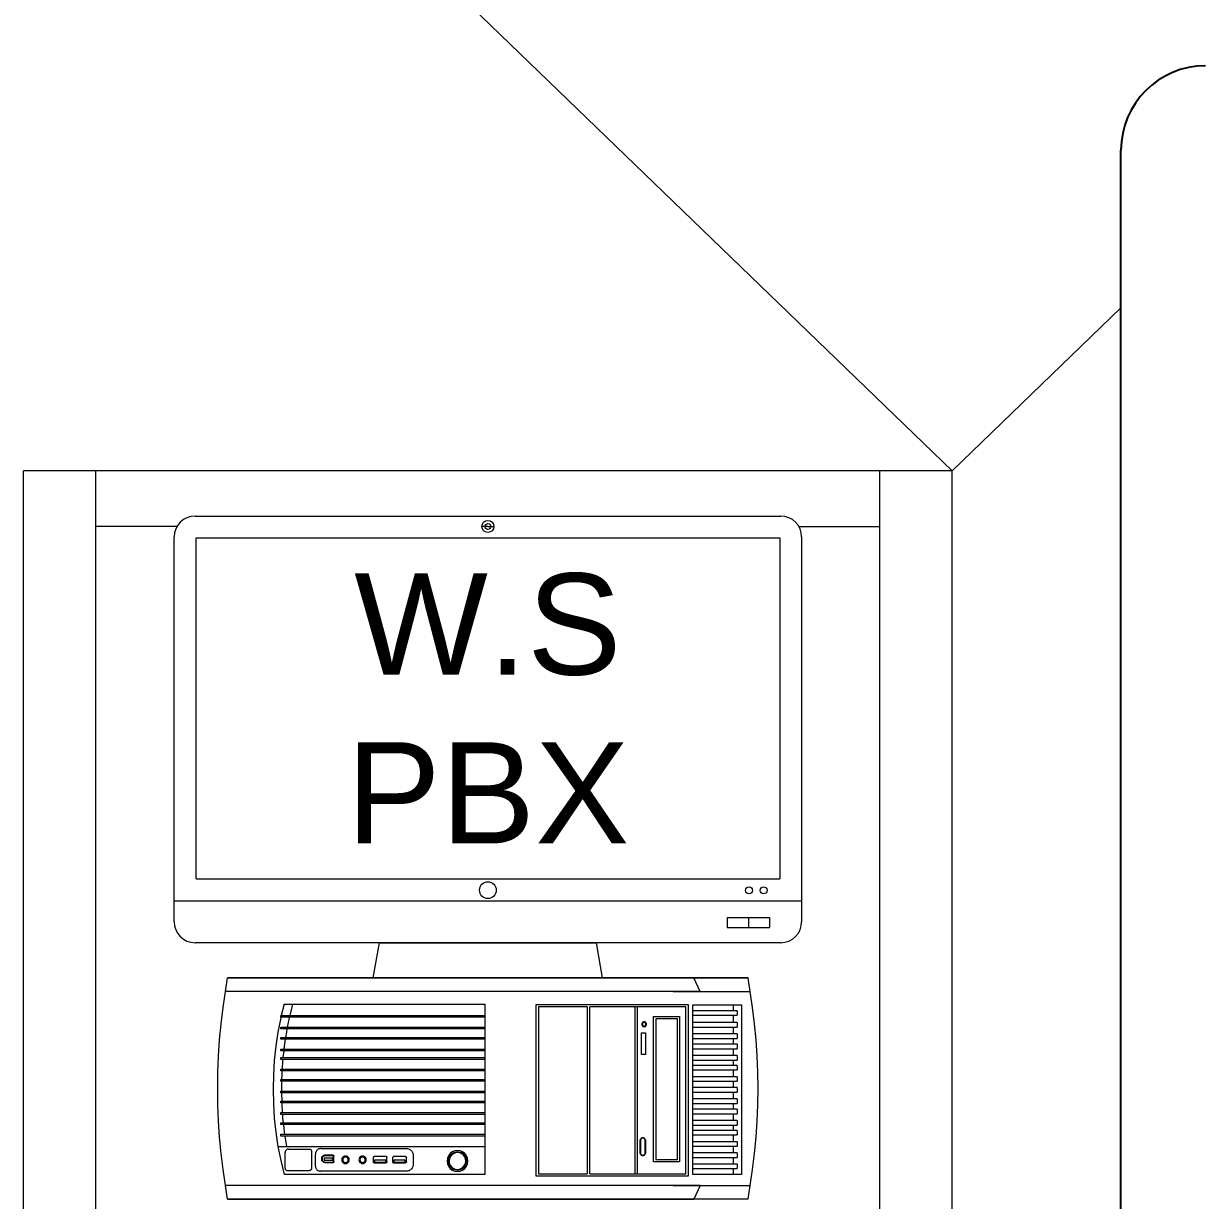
# Model space of a CAD drawing. Header units: millimetres. Extents: x 1256 to 2931, y 3298 to 3694.
# Drawn here: x 1534.3 to 1604.3, y 3473 to 3542.7 of the extents above; entities that cross this region are included whole.
import ezdxf

# ---------------------------------------------------------------- set-up
doc = ezdxf.new("R2010")
doc.units = ezdxf.units.MM
doc.layers.get('0').update_dxf_attribs({"color": 250, "lineweight": 5})
for name, color, linetype, lineweight in [('(B) 1U - NVR', 250, 'Continuous', 5), ('Canales', 250, 'Continuous', 25), ('Pantalla Rack', 250, 'Continuous', 5), ('Rack 1 - 2', 250, 'Continuous', 5), ('Servers', 250, 'Continuous', 5)]:
    doc.layers.add(name, color=color, linetype=linetype, lineweight=lineweight)
doc.styles.get("Standard").update_dxf_attribs({"font": 'Arial.ttf'})

# ---------------------------------------------------------------- blocks, each defined once
blk = doc.blocks.new('MONITOR FRONTAL')
at = {"color": 250}
for p, q in [((-0.23333, 0.36802), (0.23333, 0.36802)), ((-0.25, 0.04469), (-0.25, 0.35135)), ((-0.2325, 0.07885), (-0.2325, 0.35052)), ((-0.2325, 0.35052), (0.2325, 0.35052)), ((0.2325, 0.35052), (0.2325, 0.07885)), ((0.25, 0.35135), (0.25, 0.04469)), ((-0.2325, 0.07885), (0.2325, 0.07885)), ((-0.25, 0.06135), (0.25, 0.06135)), ((0.19073, 0.048), (0.22448, 0.048)), ((0.19073, 0.048), (0.19073, 0.04011)), ((0.20761, 0.048), (0.20761, 0.04011)), ((0.22448, 0.048), (0.22448, 0.04011)), ((0.19073, 0.04011), (0.22448, 0.04011)), ((0.23333, 0.02802), (-0.23333, 0.02802)), ((-0.0913, 0), (-0.08647, 0.02802)), ((-0.08647, 0.02802), (0.08647, 0.02802)), ((0.0913, 0), (0.08647, 0.02802)), ((-0.0913, 0), (0.0913, 0)), ((-0.0913, 0), (0.0913, 0))]:
    blk.add_line(p, q, dxfattribs=at)
for centre, radius in [((0, 0.35969), 0.00476), ((0, 0.35969), 0.00235), ((0, 0.06986), 0.00667), ((0.20805, 0.06973), 0.00276), ((0.21966, 0.06973), 0.00276)]:
    blk.add_circle(centre, radius, dxfattribs=at)
for centre, start, end in [((-0.23333, 0.35135), 90, 180), ((0.23333, 0.35135), 0, 90), ((-0.23333, 0.04469), 180, 270), ((0.23333, 0.04469), 270, 0)]:
    blk.add_arc(centre, 0.01667, start, end, dxfattribs=at)

msp = doc.modelspace()

# ---------------------------------------------------------------- linework, layer by layer
at = {"layer": '(B) 1U - NVR'}
for p, q in [((1538.357, 3565.491), (1589.318, 3516.239)), ((1589.318, 3516.239), (1599.318, 3525.898))]:
    msp.add_line(p, q, dxfattribs=at)
for p, q in [((1538.604, 3446.239), (1538.604, 3516.239)), ((1585.032, 3446.239), (1585.032, 3516.239)), ((1543.401, 3512.954), (1538.604, 3512.954)), ((1561.818, 3512.954), (1561.464, 3512.954)), ((1561.818, 3512.954), (1562.172, 3512.954)), ((1580.235, 3512.954), (1585.032, 3512.954))]:
    msp.add_line(p, q)
at = {"layer": 'Canales'}
msp.add_line((1599.318, 3406.239), (1599.318, 3535.239), dxfattribs=at)
msp.add_arc((1604.318, 3535.239), 5, 90, 180, dxfattribs=at)
at = {"layer": 'Rack 1 - 2'}
for p, q in [((1534.318, 3446.239), (1534.318, 3516.239)), ((1589.318, 3516.239), (1534.318, 3516.239)), ((1589.318, 3446.239), (1589.318, 3516.239))]:
    msp.add_line(p, q, dxfattribs=at)
at = {"layer": 'Servers'}
for p, q in [((1546.135, 3484.445), (1546.398, 3486.206)), ((1577.238, 3486.206), (1546.398, 3486.206)), ((1546.398, 3486.206), (1577.238, 3486.206)), ((1574.398, 3485.396), (1574.024, 3486.206)), ((1577.501, 3484.445), (1577.238, 3486.206)), ((1547.637, 3485.396), (1546.277, 3485.396)), ((1574.398, 3485.396), (1547.637, 3485.396)), ((1572.785, 3485.396), (1577.359, 3485.396)), ((1549.745, 3484.655), (1549.582, 3483.976)), ((1549.745, 3484.655), (1550.242, 3484.655)), ((1550.242, 3484.655), (1550.079, 3483.976)), ((1550.242, 3484.655), (1561.644, 3484.655)), ((1561.644, 3484.655), (1561.644, 3483.976)), ((1564.671, 3474.455), (1564.671, 3484.627)), ((1564.671, 3484.627), (1573.682, 3484.627)), ((1573.682, 3484.627), (1573.682, 3474.455)), ((1573.951, 3484.254), (1573.951, 3484.616)), ((1573.951, 3484.616), (1576.341, 3484.616)), ((1576.341, 3484.616), (1576.341, 3484.254)), ((1576.341, 3484.616), (1576.843, 3484.616)), ((1576.843, 3484.616), (1576.843, 3474.559)), ((1546.019, 3483.489), (1546.135, 3484.445)), ((1549.553, 3483.871), (1549.553, 3483.976)), ((1549.553, 3483.976), (1549.582, 3483.976)), ((1549.582, 3483.976), (1549.557, 3483.871)), ((1549.582, 3483.976), (1550.079, 3483.976)), ((1550.079, 3483.976), (1561.644, 3483.976)), ((1561.644, 3483.976), (1561.644, 3483.871)), ((1567.704, 3484.483), (1564.815, 3484.483)), ((1564.815, 3484.483), (1564.815, 3474.599)), ((1567.704, 3484.483), (1567.704, 3474.599)), ((1570.521, 3484.483), (1567.86, 3484.483)), ((1567.86, 3474.599), (1567.86, 3484.483)), ((1570.521, 3484.483), (1570.521, 3474.599)), ((1570.677, 3484.483), (1570.521, 3484.483)), ((1570.677, 3474.599), (1570.677, 3484.483)), ((1573.538, 3484.483), (1570.677, 3484.483)), ((1571.624, 3483.915), (1573.178, 3483.915)), ((1571.624, 3475.312), (1571.624, 3483.915)), ((1573.178, 3483.915), (1573.178, 3475.312)), ((1573.538, 3474.599), (1573.538, 3484.483)), ((1573.951, 3483.985), (1573.951, 3484.254)), ((1576.341, 3484.254), (1573.951, 3484.254)), ((1573.951, 3483.985), (1576.341, 3483.985)), ((1573.951, 3483.553), (1573.951, 3483.985)), ((1576.582, 3484.254), (1576.341, 3484.254)), ((1576.341, 3483.985), (1576.341, 3483.553)), ((1576.341, 3483.985), (1576.582, 3483.985)), ((1576.582, 3484.254), (1576.582, 3483.985)), ((1577.617, 3483.489), (1577.501, 3484.445)), ((1545.928, 3482.532), (1546.019, 3483.489)), ((1549.546, 3483.827), (1549.383, 3482.991)), ((1549.557, 3483.871), (1549.546, 3483.827)), ((1549.557, 3483.871), (1549.553, 3483.871)), ((1549.553, 3483.186), (1549.553, 3483.291)), ((1549.553, 3483.291), (1549.938, 3483.291)), ((1550.054, 3483.871), (1549.557, 3483.871)), ((1550.043, 3483.827), (1549.938, 3483.291)), ((1549.938, 3483.291), (1561.644, 3483.291)), ((1550.054, 3483.871), (1550.043, 3483.827)), ((1561.644, 3483.871), (1550.054, 3483.871)), ((1561.644, 3483.871), (1561.644, 3483.291)), ((1561.644, 3483.291), (1561.644, 3483.186)), ((1570.936, 3483.491), (1570.931, 3483.453)), ((1570.931, 3483.453), (1570.936, 3483.416)), ((1570.95, 3483.526), (1570.936, 3483.491)), ((1570.936, 3483.416), (1570.95, 3483.381)), ((1570.973, 3483.556), (1570.95, 3483.526)), ((1570.95, 3483.381), (1570.973, 3483.351)), ((1570.976, 3483.48), (1570.972, 3483.453)), ((1570.972, 3483.453), (1570.976, 3483.426)), ((1571.003, 3483.579), (1570.973, 3483.556)), ((1570.973, 3483.351), (1571.003, 3483.328)), ((1570.986, 3483.505), (1570.976, 3483.48)), ((1570.976, 3483.426), (1570.986, 3483.401)), ((1571.002, 3483.526), (1570.986, 3483.505)), ((1570.986, 3483.401), (1571.002, 3483.38)), ((1571.024, 3483.543), (1571.002, 3483.526)), ((1571.002, 3483.38), (1571.024, 3483.363)), ((1571.038, 3483.593), (1571.003, 3483.579)), ((1571.003, 3483.328), (1571.038, 3483.313)), ((1571.049, 3483.553), (1571.024, 3483.543)), ((1571.024, 3483.363), (1571.049, 3483.353)), ((1571.076, 3483.598), (1571.038, 3483.593)), ((1571.038, 3483.313), (1571.076, 3483.308)), ((1571.076, 3483.557), (1571.049, 3483.553)), ((1571.049, 3483.353), (1571.076, 3483.349)), ((1571.113, 3483.593), (1571.076, 3483.598)), ((1571.103, 3483.553), (1571.076, 3483.557)), ((1571.076, 3483.349), (1571.103, 3483.353)), ((1571.076, 3483.308), (1571.113, 3483.313)), ((1571.128, 3483.543), (1571.103, 3483.553)), ((1571.103, 3483.353), (1571.128, 3483.363)), ((1571.148, 3483.579), (1571.113, 3483.593)), ((1571.113, 3483.313), (1571.148, 3483.328)), ((1571.149, 3483.526), (1571.128, 3483.543)), ((1571.128, 3483.363), (1571.149, 3483.38)), ((1571.178, 3483.556), (1571.148, 3483.579)), ((1571.148, 3483.328), (1571.178, 3483.351)), ((1571.166, 3483.505), (1571.149, 3483.526)), ((1571.149, 3483.38), (1571.166, 3483.401)), ((1571.176, 3483.48), (1571.166, 3483.505)), ((1571.166, 3483.401), (1571.176, 3483.426)), ((1571.179, 3483.453), (1571.176, 3483.48)), ((1571.176, 3483.426), (1571.179, 3483.453)), ((1571.201, 3483.526), (1571.178, 3483.556)), ((1571.178, 3483.351), (1571.201, 3483.381)), ((1571.216, 3483.491), (1571.201, 3483.526)), ((1571.201, 3483.381), (1571.216, 3483.416)), ((1571.221, 3483.453), (1571.216, 3483.491)), ((1571.216, 3483.416), (1571.221, 3483.453)), ((1571.76, 3483.779), (1571.76, 3475.447)), ((1573.042, 3483.779), (1571.76, 3483.779)), ((1573.042, 3475.447), (1573.042, 3483.779)), ((1573.951, 3483.284), (1573.951, 3483.553)), ((1576.341, 3483.553), (1573.951, 3483.553)), ((1573.951, 3483.284), (1576.341, 3483.284)), ((1573.951, 3482.883), (1573.951, 3483.284)), ((1576.582, 3483.553), (1576.341, 3483.553)), ((1576.341, 3483.284), (1576.341, 3482.883)), ((1576.341, 3483.284), (1576.582, 3483.284)), ((1576.582, 3483.553), (1576.582, 3483.284)), ((1577.708, 3482.532), (1577.617, 3483.489)), ((1545.864, 3481.572), (1545.928, 3482.532)), ((1549.383, 3482.991), (1549.256, 3482.149)), ((1549.918, 3483.186), (1549.553, 3483.186)), ((1549.553, 3482.564), (1549.553, 3482.668)), ((1549.553, 3482.668), (1549.831, 3482.668)), ((1549.815, 3482.564), (1549.553, 3482.564)), ((1549.815, 3482.564), (1549.753, 3482.149)), ((1561.644, 3482.564), (1549.815, 3482.564)), ((1549.88, 3482.991), (1549.831, 3482.668)), ((1549.831, 3482.668), (1561.644, 3482.668)), ((1549.918, 3483.186), (1549.88, 3482.991)), ((1561.644, 3483.186), (1549.918, 3483.186)), ((1561.644, 3483.186), (1561.644, 3482.668)), ((1561.644, 3482.668), (1561.644, 3482.564)), ((1561.644, 3482.564), (1561.644, 3481.983)), ((1570.908, 3482.948), (1571.149, 3482.948)), ((1570.908, 3481.672), (1570.908, 3482.948)), ((1571.149, 3482.948), (1571.149, 3481.672)), ((1573.951, 3482.614), (1573.951, 3482.883)), ((1576.341, 3482.883), (1573.951, 3482.883)), ((1573.951, 3482.614), (1576.341, 3482.614)), ((1573.951, 3482.266), (1573.951, 3482.614)), ((1576.582, 3482.883), (1576.341, 3482.883)), ((1576.341, 3482.614), (1576.341, 3482.266)), ((1576.341, 3482.614), (1576.582, 3482.614)), ((1576.582, 3482.883), (1576.582, 3482.614)), ((1577.772, 3481.572), (1577.708, 3482.532)), ((1549.256, 3482.149), (1549.165, 3481.302)), ((1549.553, 3481.879), (1549.553, 3481.983)), ((1549.553, 3481.983), (1549.735, 3481.983)), ((1549.723, 3481.879), (1549.553, 3481.879)), ((1549.723, 3481.879), (1549.68, 3481.476)), ((1561.644, 3481.879), (1549.723, 3481.879)), ((1549.753, 3482.149), (1549.735, 3481.983)), ((1549.735, 3481.983), (1561.644, 3481.983)), ((1561.644, 3481.983), (1561.644, 3481.879)), ((1561.644, 3481.879), (1561.644, 3481.476)), ((1573.951, 3481.997), (1573.951, 3482.266)), ((1576.341, 3482.266), (1573.951, 3482.266)), ((1573.951, 3481.997), (1576.341, 3481.997)), ((1573.951, 3481.597), (1573.951, 3481.997)), ((1576.582, 3482.266), (1576.341, 3482.266)), ((1576.341, 3481.997), (1576.341, 3481.597)), ((1576.341, 3481.997), (1576.582, 3481.997)), ((1576.582, 3482.266), (1576.582, 3481.997)), ((1545.825, 3480.61), (1545.864, 3481.572)), ((1549.165, 3481.302), (1549.11, 3480.452)), ((1549.553, 3481.371), (1549.553, 3481.476)), ((1549.553, 3481.476), (1549.68, 3481.476)), ((1549.669, 3481.371), (1549.553, 3481.371)), ((1549.661, 3481.302), (1549.629, 3480.791)), ((1549.669, 3481.371), (1549.661, 3481.302)), ((1561.644, 3481.371), (1549.669, 3481.371)), ((1549.68, 3481.476), (1561.644, 3481.476)), ((1561.644, 3481.476), (1561.644, 3481.371)), ((1561.644, 3481.371), (1561.644, 3480.791)), ((1571.149, 3481.672), (1570.908, 3481.672)), ((1573.951, 3481.328), (1573.951, 3481.597)), ((1576.341, 3481.597), (1573.951, 3481.597)), ((1573.951, 3481.328), (1576.341, 3481.328)), ((1573.951, 3481.016), (1573.951, 3481.328)), ((1576.582, 3481.597), (1576.341, 3481.597)), ((1576.341, 3481.328), (1576.341, 3481.016)), ((1576.341, 3481.328), (1576.582, 3481.328)), ((1576.582, 3481.597), (1576.582, 3481.328)), ((1577.811, 3480.61), (1577.772, 3481.572)), ((1545.812, 3479.648), (1545.825, 3480.61)), ((1549.11, 3480.452), (1549.092, 3479.6)), ((1549.553, 3480.686), (1549.553, 3480.791)), ((1549.553, 3480.791), (1549.629, 3480.791)), ((1549.622, 3480.686), (1549.553, 3480.686)), ((1549.607, 3480.452), (1549.601, 3480.179)), ((1549.622, 3480.686), (1549.607, 3480.452)), ((1561.644, 3480.686), (1549.622, 3480.686)), ((1549.629, 3480.791), (1561.644, 3480.791)), ((1561.644, 3480.791), (1561.644, 3480.686)), ((1561.644, 3480.686), (1561.644, 3480.179)), ((1573.951, 3480.747), (1573.951, 3481.016)), ((1576.341, 3481.016), (1573.951, 3481.016)), ((1573.951, 3480.747), (1576.341, 3480.747)), ((1573.951, 3480.347), (1573.951, 3480.747)), ((1576.582, 3481.016), (1576.341, 3481.016)), ((1576.341, 3480.747), (1576.341, 3480.347)), ((1576.341, 3480.747), (1576.582, 3480.747)), ((1576.582, 3481.016), (1576.582, 3480.747)), ((1577.824, 3479.648), (1577.811, 3480.61)), ((1549.553, 3480.074), (1549.553, 3480.179)), ((1549.553, 3480.179), (1549.601, 3480.179)), ((1549.599, 3480.074), (1549.553, 3480.074)), ((1549.599, 3480.074), (1549.588, 3479.6)), ((1561.644, 3480.074), (1549.599, 3480.074)), ((1549.601, 3480.179), (1561.644, 3480.179)), ((1561.644, 3480.179), (1561.644, 3480.074)), ((1561.644, 3480.074), (1561.644, 3479.494)), ((1573.951, 3480.078), (1573.951, 3480.347)), ((1576.341, 3480.347), (1573.951, 3480.347)), ((1573.951, 3480.078), (1576.341, 3480.078)), ((1573.951, 3479.704), (1573.951, 3480.078)), ((1573.951, 3479.435), (1573.951, 3479.704)), ((1576.341, 3479.704), (1573.951, 3479.704)), ((1576.582, 3480.347), (1576.341, 3480.347)), ((1576.341, 3480.078), (1576.341, 3479.704)), ((1576.341, 3480.078), (1576.582, 3480.078)), ((1576.582, 3479.704), (1576.341, 3479.704)), ((1576.582, 3480.347), (1576.582, 3480.078)), ((1576.582, 3479.704), (1576.582, 3479.435)), ((1545.825, 3478.686), (1545.812, 3479.648)), ((1549.092, 3479.6), (1549.11, 3478.749)), ((1549.553, 3479.389), (1549.553, 3479.494)), ((1549.553, 3479.494), (1549.591, 3479.494)), ((1549.593, 3479.389), (1549.553, 3479.389)), ((1549.588, 3479.6), (1549.591, 3479.494)), ((1549.591, 3479.494), (1561.644, 3479.494)), ((1549.593, 3479.389), (1549.603, 3478.903)), ((1561.644, 3479.389), (1549.593, 3479.389)), ((1561.644, 3479.494), (1561.644, 3479.389)), ((1561.644, 3479.389), (1561.644, 3478.903)), ((1573.951, 3479.435), (1576.341, 3479.435)), ((1573.951, 3479.034), (1573.951, 3479.435)), ((1573.951, 3478.765), (1573.951, 3479.034)), ((1576.341, 3479.034), (1573.951, 3479.034)), ((1576.341, 3479.435), (1576.341, 3479.034)), ((1576.341, 3479.435), (1576.582, 3479.435)), ((1576.582, 3479.034), (1576.341, 3479.034)), ((1576.582, 3479.034), (1576.582, 3478.765)), ((1577.811, 3478.686), (1577.824, 3479.648)), ((1545.864, 3477.725), (1545.825, 3478.686)), ((1549.11, 3478.749), (1549.165, 3477.899)), ((1549.553, 3478.798), (1549.553, 3478.903)), ((1549.553, 3478.903), (1549.603, 3478.903)), ((1549.606, 3478.798), (1549.553, 3478.798)), ((1549.603, 3478.903), (1561.644, 3478.903)), ((1549.606, 3478.798), (1549.607, 3478.749)), ((1561.644, 3478.798), (1549.606, 3478.798)), ((1549.607, 3478.749), (1549.641, 3478.218)), ((1561.644, 3478.903), (1561.644, 3478.798)), ((1561.644, 3478.798), (1561.644, 3478.218)), ((1573.951, 3478.765), (1576.341, 3478.765)), ((1573.951, 3478.417), (1573.951, 3478.765)), ((1573.951, 3478.148), (1573.951, 3478.417)), ((1576.341, 3478.417), (1573.951, 3478.417)), ((1576.341, 3478.765), (1576.341, 3478.417)), ((1576.341, 3478.765), (1576.582, 3478.765)), ((1576.582, 3478.417), (1576.341, 3478.417)), ((1576.582, 3478.417), (1576.582, 3478.148)), ((1577.772, 3477.725), (1577.811, 3478.686)), ((1545.928, 3476.765), (1545.864, 3477.725)), ((1549.165, 3477.899), (1549.256, 3477.052)), ((1549.553, 3478.113), (1549.553, 3478.218)), ((1549.553, 3478.218), (1549.641, 3478.218)), ((1549.648, 3478.113), (1549.553, 3478.113)), ((1549.553, 3477.517), (1549.553, 3477.622)), ((1549.553, 3477.622), (1549.691, 3477.622)), ((1549.641, 3478.218), (1561.644, 3478.218)), ((1549.648, 3478.113), (1549.661, 3477.899)), ((1561.644, 3478.113), (1549.648, 3478.113)), ((1549.661, 3477.899), (1549.691, 3477.622)), ((1549.691, 3477.622), (1561.644, 3477.622)), ((1561.644, 3478.218), (1561.644, 3478.113)), ((1561.644, 3478.113), (1561.644, 3477.622)), ((1561.644, 3477.622), (1561.644, 3477.517)), ((1573.951, 3478.148), (1576.341, 3478.148)), ((1573.951, 3477.748), (1573.951, 3478.148)), ((1573.951, 3477.479), (1573.951, 3477.748)), ((1576.341, 3477.748), (1573.951, 3477.748)), ((1576.341, 3478.148), (1576.341, 3477.748)), ((1576.341, 3478.148), (1576.582, 3478.148)), ((1576.582, 3477.748), (1576.341, 3477.748)), ((1576.582, 3477.748), (1576.582, 3477.479)), ((1577.708, 3476.765), (1577.772, 3477.725)), ((1549.256, 3477.052), (1549.382, 3476.217)), ((1549.703, 3477.517), (1549.553, 3477.517)), ((1549.553, 3476.832), (1549.553, 3476.936)), ((1549.553, 3476.936), (1549.77, 3476.936)), ((1549.703, 3477.517), (1549.753, 3477.052)), ((1561.644, 3477.517), (1549.703, 3477.517)), ((1549.753, 3477.052), (1549.77, 3476.936)), ((1549.77, 3476.936), (1561.644, 3476.936)), ((1561.644, 3477.517), (1561.644, 3476.936)), ((1561.644, 3476.936), (1561.644, 3476.832)), ((1573.951, 3477.479), (1576.341, 3477.479)), ((1573.951, 3477.167), (1573.951, 3477.479)), ((1573.951, 3476.898), (1573.951, 3477.167)), ((1576.341, 3477.167), (1573.951, 3477.167)), ((1576.341, 3477.479), (1576.341, 3477.167)), ((1576.341, 3477.479), (1576.582, 3477.479)), ((1576.582, 3477.167), (1576.341, 3477.167)), ((1576.582, 3477.167), (1576.582, 3476.898)), ((1546.019, 3475.807), (1545.928, 3476.765)), ((1549.382, 3476.217), (1549.383, 3476.21)), ((1549.382, 3476.217), (1549.879, 3476.217)), ((1549.383, 3476.21), (1549.546, 3475.374)), ((1549.786, 3476.832), (1549.553, 3476.832)), ((1549.786, 3476.832), (1549.879, 3476.217)), ((1561.644, 3476.832), (1549.786, 3476.832)), ((1549.879, 3476.217), (1561.644, 3476.217)), ((1561.644, 3476.832), (1561.644, 3476.217)), ((1561.644, 3476.217), (1561.644, 3474.546)), ((1570.855, 3476.644), (1570.844, 3476.611)), ((1570.844, 3475.795), (1570.844, 3476.611)), ((1570.874, 3476.673), (1570.855, 3476.644)), ((1570.875, 3476.634), (1570.865, 3476.608)), ((1570.865, 3476.608), (1570.865, 3475.799)), ((1570.899, 3476.698), (1570.874, 3476.673)), ((1570.891, 3476.66), (1570.875, 3476.634)), ((1570.912, 3476.681), (1570.891, 3476.66)), ((1570.928, 3476.716), (1570.899, 3476.698)), ((1570.937, 3476.697), (1570.912, 3476.681)), ((1570.961, 3476.728), (1570.928, 3476.716)), ((1570.966, 3476.707), (1570.937, 3476.697)), ((1570.995, 3476.732), (1570.961, 3476.728)), ((1570.995, 3476.71), (1570.966, 3476.707)), ((1571.03, 3476.728), (1570.995, 3476.732)), ((1571.025, 3476.707), (1570.995, 3476.71)), ((1571.053, 3476.697), (1571.025, 3476.707)), ((1571.063, 3476.716), (1571.03, 3476.728)), ((1571.079, 3476.681), (1571.053, 3476.697)), ((1571.092, 3476.698), (1571.063, 3476.716)), ((1571.1, 3476.66), (1571.079, 3476.681)), ((1571.117, 3476.673), (1571.092, 3476.698)), ((1571.116, 3476.634), (1571.1, 3476.66)), ((1571.126, 3476.608), (1571.116, 3476.634)), ((1571.135, 3476.644), (1571.117, 3476.673)), ((1571.126, 3475.799), (1571.126, 3476.608)), ((1571.147, 3476.611), (1571.135, 3476.644)), ((1571.147, 3476.611), (1571.147, 3475.795)), ((1573.951, 3476.898), (1576.341, 3476.898)), ((1573.951, 3476.498), (1573.951, 3476.898)), ((1573.951, 3476.229), (1573.951, 3476.498)), ((1576.341, 3476.498), (1573.951, 3476.498)), ((1573.951, 3476.229), (1576.341, 3476.229)), ((1573.951, 3475.839), (1573.951, 3476.229)), ((1576.341, 3476.898), (1576.341, 3476.498)), ((1576.341, 3476.898), (1576.582, 3476.898)), ((1576.582, 3476.498), (1576.341, 3476.498)), ((1576.341, 3476.229), (1576.341, 3475.839)), ((1576.341, 3476.229), (1576.582, 3476.229)), ((1576.582, 3476.498), (1576.582, 3476.229)), ((1577.617, 3475.807), (1577.708, 3476.765)), ((1546.135, 3474.852), (1546.019, 3475.807)), ((1549.808, 3475.883), (1549.806, 3475.857)), ((1549.806, 3474.936), (1549.806, 3475.857)), ((1549.813, 3475.91), (1549.808, 3475.883)), ((1549.822, 3475.935), (1549.813, 3475.91)), ((1549.834, 3475.959), (1549.822, 3475.935)), ((1549.848, 3475.981), (1549.834, 3475.959)), ((1549.866, 3476.001), (1549.848, 3475.981)), ((1549.886, 3476.019), (1549.866, 3476.001)), ((1549.908, 3476.033), (1549.886, 3476.019)), ((1549.932, 3476.045), (1549.908, 3476.033)), ((1549.957, 3476.054), (1549.932, 3476.045)), ((1549.984, 3476.059), (1549.957, 3476.054)), ((1550.01, 3476.061), (1549.984, 3476.059)), ((1550.01, 3476.061), (1551.251, 3476.061)), ((1551.251, 3476.061), (1551.267, 3476.06)), ((1551.267, 3476.06), (1551.283, 3476.056)), ((1551.283, 3476.056), (1551.298, 3476.051)), ((1551.298, 3476.051), (1551.313, 3476.044)), ((1551.313, 3476.044), (1551.327, 3476.035)), ((1551.327, 3476.035), (1551.339, 3476.024)), ((1551.339, 3476.024), (1551.349, 3476.012)), ((1551.349, 3476.012), (1551.359, 3475.998)), ((1551.359, 3475.998), (1551.366, 3475.984)), ((1551.366, 3475.984), (1551.371, 3475.968)), ((1551.371, 3475.968), (1551.374, 3475.952)), ((1551.374, 3475.952), (1551.375, 3475.936)), ((1551.375, 3475.936), (1551.375, 3474.927)), ((1551.602, 3475.792), (1551.599, 3475.747)), ((1551.599, 3475.046), (1551.599, 3475.747)), ((1551.611, 3475.836), (1551.602, 3475.792)), ((1551.625, 3475.879), (1551.611, 3475.836)), ((1551.645, 3475.919), (1551.625, 3475.879)), ((1551.67, 3475.956), (1551.645, 3475.919)), ((1551.7, 3475.99), (1551.67, 3475.956)), ((1551.733, 3476.02), (1551.7, 3475.99)), ((1551.771, 3476.045), (1551.733, 3476.02)), ((1551.811, 3476.065), (1551.771, 3476.045)), ((1551.854, 3476.079), (1551.811, 3476.065)), ((1551.898, 3476.088), (1551.854, 3476.079)), ((1551.943, 3476.091), (1551.898, 3476.088)), ((1551.943, 3476.091), (1557.015, 3476.091)), ((1551.965, 3475.554), (1551.964, 3475.548)), ((1551.964, 3475.548), (1551.964, 3475.541)), ((1551.964, 3475.541), (1551.964, 3475.43)), ((1551.966, 3475.56), (1551.965, 3475.554)), ((1551.968, 3475.566), (1551.966, 3475.56)), ((1551.97, 3475.572), (1551.968, 3475.566)), ((1551.973, 3475.578), (1551.97, 3475.572)), ((1551.976, 3475.583), (1551.973, 3475.578)), ((1551.979, 3475.589), (1551.976, 3475.583)), ((1551.983, 3475.593), (1551.979, 3475.589)), ((1551.988, 3475.598), (1551.983, 3475.593)), ((1551.992, 3475.602), (1551.988, 3475.598)), ((1551.997, 3475.606), (1551.992, 3475.602)), ((1551.996, 3475.553), (1551.995, 3475.549)), ((1551.995, 3475.549), (1551.995, 3475.545)), ((1551.995, 3475.545), (1551.995, 3475.541)), ((1551.995, 3475.541), (1551.995, 3475.43)), ((1551.997, 3475.556), (1551.996, 3475.553)), ((1552.088, 3475.669), (1551.997, 3475.606)), ((1551.998, 3475.56), (1551.997, 3475.556)), ((1552, 3475.563), (1551.998, 3475.56)), ((1552.002, 3475.567), (1552, 3475.563)), ((1552.004, 3475.57), (1552.002, 3475.567)), ((1552.007, 3475.573), (1552.004, 3475.57)), ((1552.009, 3475.576), (1552.007, 3475.573)), ((1552.012, 3475.578), (1552.009, 3475.576)), ((1552.015, 3475.581), (1552.012, 3475.578)), ((1552.105, 3475.644), (1552.015, 3475.581)), ((1552.093, 3475.673), (1552.088, 3475.669)), ((1552.098, 3475.676), (1552.093, 3475.673)), ((1552.103, 3475.679), (1552.098, 3475.676)), ((1552.108, 3475.681), (1552.103, 3475.679)), ((1552.109, 3475.646), (1552.105, 3475.644)), ((1552.114, 3475.683), (1552.108, 3475.681)), ((1552.113, 3475.649), (1552.109, 3475.646)), ((1552.117, 3475.651), (1552.113, 3475.649)), ((1552.12, 3475.685), (1552.114, 3475.683)), ((1552.115, 3475.531), (1552.115, 3475.4)), ((1552.622, 3475.531), (1552.115, 3475.531)), ((1552.121, 3475.653), (1552.117, 3475.651)), ((1552.125, 3475.687), (1552.12, 3475.685)), ((1552.125, 3475.654), (1552.121, 3475.653)), ((1552.131, 3475.688), (1552.125, 3475.687)), ((1552.129, 3475.656), (1552.125, 3475.654)), ((1552.133, 3475.657), (1552.129, 3475.656)), ((1552.137, 3475.689), (1552.131, 3475.688)), ((1552.138, 3475.658), (1552.133, 3475.657)), ((1552.143, 3475.69), (1552.137, 3475.689)), ((1552.142, 3475.659), (1552.138, 3475.658)), ((1552.146, 3475.659), (1552.142, 3475.659)), ((1552.149, 3475.691), (1552.143, 3475.69)), ((1552.151, 3475.659), (1552.146, 3475.659)), ((1552.155, 3475.691), (1552.149, 3475.691)), ((1552.155, 3475.66), (1552.151, 3475.659)), ((1552.653, 3475.691), (1552.155, 3475.691)), ((1552.653, 3475.66), (1552.155, 3475.66)), ((1552.622, 3475.4), (1552.622, 3475.531)), ((1552.653, 3475.691), (1552.659, 3475.69)), ((1552.655, 3475.659), (1552.653, 3475.66)), ((1552.657, 3475.659), (1552.655, 3475.659)), ((1552.659, 3475.658), (1552.657, 3475.659)), ((1552.659, 3475.69), (1552.665, 3475.689)), ((1552.661, 3475.657), (1552.659, 3475.658)), ((1552.663, 3475.656), (1552.661, 3475.657)), ((1552.665, 3475.655), (1552.663, 3475.656)), ((1552.665, 3475.689), (1552.671, 3475.687)), ((1552.666, 3475.653), (1552.665, 3475.655)), ((1552.668, 3475.651), (1552.666, 3475.653)), ((1552.669, 3475.649), (1552.668, 3475.651)), ((1552.669, 3475.647), (1552.669, 3475.649)), ((1552.67, 3475.645), (1552.669, 3475.647)), ((1552.67, 3475.642), (1552.67, 3475.645)), ((1552.67, 3475.317), (1552.67, 3475.642)), ((1552.671, 3475.687), (1552.677, 3475.684)), ((1552.677, 3475.684), (1552.682, 3475.681)), ((1552.682, 3475.681), (1552.687, 3475.677)), ((1552.687, 3475.677), (1552.691, 3475.672)), ((1552.691, 3475.672), (1552.695, 3475.667)), ((1552.695, 3475.667), (1552.697, 3475.661)), ((1552.697, 3475.661), (1552.699, 3475.655)), ((1552.699, 3475.655), (1552.701, 3475.649)), ((1552.701, 3475.649), (1552.701, 3475.642)), ((1552.701, 3475.316), (1552.701, 3475.642)), ((1553.193, 3475.536), (1553.171, 3475.483)), ((1553.228, 3475.581), (1553.193, 3475.536)), ((1553.273, 3475.616), (1553.228, 3475.581)), ((1553.247, 3475.504), (1553.231, 3475.466)), ((1553.272, 3475.537), (1553.247, 3475.504)), ((1553.304, 3475.562), (1553.272, 3475.537)), ((1553.326, 3475.638), (1553.273, 3475.616)), ((1553.342, 3475.578), (1553.304, 3475.562)), ((1553.383, 3475.645), (1553.326, 3475.638)), ((1553.383, 3475.583), (1553.342, 3475.578)), ((1553.44, 3475.638), (1553.383, 3475.645)), ((1553.424, 3475.578), (1553.383, 3475.583)), ((1553.462, 3475.562), (1553.424, 3475.578)), ((1553.493, 3475.616), (1553.44, 3475.638)), ((1553.494, 3475.537), (1553.462, 3475.562)), ((1553.538, 3475.581), (1553.493, 3475.616)), ((1553.519, 3475.504), (1553.494, 3475.537)), ((1553.535, 3475.466), (1553.519, 3475.504)), ((1553.573, 3475.536), (1553.538, 3475.581)), ((1553.595, 3475.483), (1553.573, 3475.536)), ((1554.207, 3475.536), (1554.185, 3475.483)), ((1554.242, 3475.581), (1554.207, 3475.536)), ((1554.288, 3475.616), (1554.242, 3475.581)), ((1554.261, 3475.504), (1554.246, 3475.466)), ((1554.286, 3475.537), (1554.261, 3475.504)), ((1554.319, 3475.562), (1554.286, 3475.537)), ((1554.341, 3475.638), (1554.288, 3475.616)), ((1554.357, 3475.578), (1554.319, 3475.562)), ((1554.398, 3475.645), (1554.341, 3475.638)), ((1554.398, 3475.583), (1554.357, 3475.578)), ((1554.454, 3475.638), (1554.398, 3475.645)), ((1554.438, 3475.578), (1554.398, 3475.583)), ((1554.476, 3475.562), (1554.438, 3475.578)), ((1554.507, 3475.616), (1554.454, 3475.638)), ((1554.509, 3475.537), (1554.476, 3475.562)), ((1554.553, 3475.581), (1554.507, 3475.616)), ((1554.534, 3475.504), (1554.509, 3475.537)), ((1554.549, 3475.466), (1554.534, 3475.504)), ((1554.588, 3475.536), (1554.553, 3475.581)), ((1554.61, 3475.483), (1554.588, 3475.536)), ((1555.025, 3475.551), (1555.024, 3475.541)), ((1555.024, 3475.541), (1555.024, 3475.302)), ((1555.027, 3475.561), (1555.025, 3475.551)), ((1555.03, 3475.571), (1555.027, 3475.561)), ((1555.035, 3475.58), (1555.03, 3475.571)), ((1555.04, 3475.588), (1555.035, 3475.58)), ((1555.047, 3475.596), (1555.04, 3475.588)), ((1555.055, 3475.603), (1555.047, 3475.596)), ((1555.063, 3475.608), (1555.055, 3475.603)), ((1555.072, 3475.613), (1555.063, 3475.608)), ((1555.082, 3475.616), (1555.072, 3475.613)), ((1555.092, 3475.618), (1555.082, 3475.616)), ((1555.102, 3475.619), (1555.092, 3475.618)), ((1555.788, 3475.619), (1555.102, 3475.619)), ((1555.788, 3475.619), (1555.794, 3475.618)), ((1555.794, 3475.618), (1555.801, 3475.617)), ((1555.801, 3475.617), (1555.808, 3475.615)), ((1555.808, 3475.615), (1555.814, 3475.612)), ((1555.814, 3475.612), (1555.819, 3475.608)), ((1555.819, 3475.608), (1555.825, 3475.604)), ((1555.825, 3475.604), (1555.829, 3475.598)), ((1555.829, 3475.598), (1555.833, 3475.593)), ((1555.833, 3475.593), (1555.836, 3475.587)), ((1555.836, 3475.587), (1555.838, 3475.58)), ((1555.838, 3475.58), (1555.839, 3475.573)), ((1555.839, 3475.573), (1555.84, 3475.566)), ((1555.84, 3475.299), (1555.84, 3475.566)), ((1556.177, 3475.561), (1556.175, 3475.551)), ((1556.175, 3475.551), (1556.175, 3475.541)), ((1556.175, 3475.541), (1556.175, 3475.302)), ((1556.181, 3475.571), (1556.177, 3475.561)), ((1556.185, 3475.58), (1556.181, 3475.571)), ((1556.191, 3475.588), (1556.185, 3475.58)), ((1556.198, 3475.596), (1556.191, 3475.588)), ((1556.205, 3475.603), (1556.198, 3475.596)), ((1556.214, 3475.608), (1556.205, 3475.603)), ((1556.223, 3475.613), (1556.214, 3475.608)), ((1556.233, 3475.616), (1556.223, 3475.613)), ((1556.243, 3475.618), (1556.233, 3475.616)), ((1556.253, 3475.619), (1556.243, 3475.618)), ((1556.938, 3475.619), (1556.253, 3475.619)), ((1556.938, 3475.619), (1556.945, 3475.618)), ((1556.945, 3475.618), (1556.952, 3475.617)), ((1556.952, 3475.617), (1556.958, 3475.615)), ((1556.958, 3475.615), (1556.964, 3475.612)), ((1556.964, 3475.612), (1556.97, 3475.608)), ((1556.97, 3475.608), (1556.975, 3475.604)), ((1556.975, 3475.604), (1556.98, 3475.598)), ((1556.98, 3475.598), (1556.983, 3475.593)), ((1556.983, 3475.593), (1556.986, 3475.587)), ((1556.986, 3475.587), (1556.989, 3475.58)), ((1556.989, 3475.58), (1556.99, 3475.573)), ((1556.99, 3475.573), (1556.99, 3475.566)), ((1556.99, 3475.299), (1556.99, 3475.566)), ((1557.015, 3476.091), (1557.064, 3476.088)), ((1557.064, 3476.088), (1557.112, 3476.078)), ((1557.112, 3476.078), (1557.158, 3476.062)), ((1557.158, 3476.062), (1557.202, 3476.041)), ((1557.202, 3476.041), (1557.242, 3476.014)), ((1557.242, 3476.014), (1557.279, 3475.981)), ((1557.279, 3475.981), (1557.311, 3475.945)), ((1557.311, 3475.945), (1557.338, 3475.904)), ((1557.338, 3475.904), (1557.36, 3475.86)), ((1557.36, 3475.86), (1557.376, 3475.814)), ((1557.376, 3475.814), (1557.385, 3475.766)), ((1557.385, 3475.766), (1557.388, 3475.717)), ((1557.388, 3475.717), (1557.388, 3475.126)), ((1559.419, 3475.513), (1559.398, 3475.353)), ((1559.48, 3475.662), (1559.419, 3475.513)), ((1559.579, 3475.789), (1559.48, 3475.662)), ((1559.529, 3475.586), (1559.486, 3475.452)), ((1559.606, 3475.704), (1559.529, 3475.586)), ((1559.588, 3475.606), (1559.537, 3475.487)), ((1559.706, 3475.887), (1559.579, 3475.789)), ((1559.668, 3475.708), (1559.588, 3475.606)), ((1559.711, 3475.798), (1559.606, 3475.704)), ((1559.772, 3475.786), (1559.668, 3475.708)), ((1559.855, 3475.949), (1559.706, 3475.887)), ((1559.836, 3475.861), (1559.711, 3475.798)), ((1559.892, 3475.834), (1559.772, 3475.786)), ((1559.974, 3475.89), (1559.836, 3475.861)), ((1560.015, 3475.97), (1559.855, 3475.949)), ((1560.021, 3475.85), (1559.892, 3475.834)), ((1560.114, 3475.882), (1559.974, 3475.89)), ((1560.175, 3475.949), (1560.015, 3475.97)), ((1560.149, 3475.831), (1560.021, 3475.85)), ((1560.248, 3475.839), (1560.114, 3475.882)), ((1560.268, 3475.78), (1560.149, 3475.831)), ((1560.323, 3475.887), (1560.175, 3475.949)), ((1560.366, 3475.762), (1560.248, 3475.839)), ((1560.37, 3475.7), (1560.268, 3475.78)), ((1560.451, 3475.789), (1560.323, 3475.887)), ((1560.46, 3475.657), (1560.366, 3475.762)), ((1560.448, 3475.596), (1560.37, 3475.7)), ((1560.496, 3475.476), (1560.448, 3475.596)), ((1560.549, 3475.662), (1560.451, 3475.789)), ((1560.523, 3475.532), (1560.46, 3475.657)), ((1560.552, 3475.394), (1560.523, 3475.532)), ((1560.611, 3475.513), (1560.549, 3475.662)), ((1560.632, 3475.353), (1560.611, 3475.513)), ((1570.844, 3475.795), (1570.855, 3475.763)), ((1570.855, 3475.763), (1570.874, 3475.733)), ((1570.865, 3475.799), (1570.875, 3475.772)), ((1570.874, 3475.733), (1570.899, 3475.709)), ((1570.875, 3475.772), (1570.891, 3475.747)), ((1570.891, 3475.747), (1570.912, 3475.726)), ((1570.899, 3475.709), (1570.928, 3475.69)), ((1570.912, 3475.726), (1570.937, 3475.71)), ((1570.928, 3475.69), (1570.961, 3475.679)), ((1570.937, 3475.71), (1570.966, 3475.7)), ((1570.961, 3475.679), (1570.995, 3475.675)), ((1570.966, 3475.7), (1570.995, 3475.697)), ((1570.995, 3475.697), (1571.025, 3475.7)), ((1570.995, 3475.675), (1571.03, 3475.679)), ((1571.025, 3475.7), (1571.053, 3475.71)), ((1571.03, 3475.679), (1571.063, 3475.69)), ((1571.053, 3475.71), (1571.079, 3475.726)), ((1571.063, 3475.69), (1571.092, 3475.709)), ((1571.079, 3475.726), (1571.1, 3475.747)), ((1571.092, 3475.709), (1571.117, 3475.733)), ((1571.1, 3475.747), (1571.116, 3475.772)), ((1571.116, 3475.772), (1571.126, 3475.799)), ((1571.117, 3475.733), (1571.135, 3475.763)), ((1571.135, 3475.763), (1571.147, 3475.795)), ((1573.951, 3475.57), (1573.951, 3475.839)), ((1576.341, 3475.839), (1573.951, 3475.839)), ((1573.951, 3475.57), (1576.341, 3475.57)), ((1573.951, 3475.169), (1573.951, 3475.57)), ((1576.582, 3475.839), (1576.341, 3475.839)), ((1576.341, 3475.57), (1576.341, 3475.169)), ((1576.341, 3475.57), (1576.582, 3475.57)), ((1576.582, 3475.839), (1576.582, 3475.57)), ((1577.501, 3474.852), (1577.617, 3475.807)), ((1546.398, 3473.09), (1546.135, 3474.852)), ((1549.546, 3475.374), (1549.745, 3474.546)), ((1549.806, 3474.936), (1549.808, 3474.916)), ((1549.808, 3474.916), (1549.812, 3474.896)), ((1549.812, 3474.896), (1549.818, 3474.876)), ((1549.818, 3474.876), (1549.827, 3474.858)), ((1549.827, 3474.858), (1549.839, 3474.841)), ((1549.839, 3474.841), (1549.852, 3474.825)), ((1549.852, 3474.825), (1549.868, 3474.812)), ((1549.868, 3474.812), (1549.885, 3474.8)), ((1549.885, 3474.8), (1549.903, 3474.791)), ((1551.317, 3474.81), (1551.301, 3474.799)), ((1551.332, 3474.823), (1551.317, 3474.81)), ((1551.345, 3474.837), (1551.332, 3474.823)), ((1551.355, 3474.853), (1551.345, 3474.837)), ((1551.364, 3474.871), (1551.355, 3474.853)), ((1551.37, 3474.889), (1551.364, 3474.871)), ((1551.374, 3474.908), (1551.37, 3474.889)), ((1551.375, 3474.927), (1551.374, 3474.908)), ((1551.599, 3475.046), (1551.601, 3475.008)), ((1551.601, 3475.008), (1551.609, 3474.97)), ((1551.609, 3474.97), (1551.621, 3474.934)), ((1551.621, 3474.934), (1551.638, 3474.899)), ((1551.638, 3474.899), (1551.66, 3474.867)), ((1551.66, 3474.867), (1551.685, 3474.838)), ((1551.685, 3474.838), (1551.714, 3474.813)), ((1551.714, 3474.813), (1551.746, 3474.791)), ((1551.964, 3475.43), (1551.964, 3475.424)), ((1551.964, 3475.424), (1551.964, 3475.419)), ((1551.964, 3475.419), (1551.966, 3475.413)), ((1551.966, 3475.413), (1551.967, 3475.407)), ((1551.967, 3475.407), (1551.969, 3475.402)), ((1551.969, 3475.402), (1551.971, 3475.396)), ((1551.971, 3475.396), (1551.974, 3475.391)), ((1551.974, 3475.391), (1551.977, 3475.386)), ((1551.977, 3475.386), (1551.98, 3475.381)), ((1551.98, 3475.381), (1551.984, 3475.376)), ((1551.984, 3475.376), (1551.988, 3475.372)), ((1551.988, 3475.372), (1551.992, 3475.368)), ((1551.992, 3475.368), (1552.087, 3475.288)), ((1551.995, 3475.43), (1551.995, 3475.427)), ((1551.995, 3475.427), (1551.995, 3475.423)), ((1551.995, 3475.423), (1551.996, 3475.42)), ((1551.996, 3475.42), (1551.997, 3475.416)), ((1551.997, 3475.416), (1551.998, 3475.413)), ((1551.998, 3475.413), (1551.999, 3475.409)), ((1551.999, 3475.409), (1552.001, 3475.406)), ((1552.001, 3475.406), (1552.003, 3475.403)), ((1552.003, 3475.403), (1552.005, 3475.4)), ((1552.005, 3475.4), (1552.007, 3475.397)), ((1552.007, 3475.397), (1552.01, 3475.394)), ((1552.01, 3475.394), (1552.013, 3475.392)), ((1552.013, 3475.392), (1552.107, 3475.312)), ((1552.092, 3475.284), (1552.087, 3475.288)), ((1552.097, 3475.28), (1552.092, 3475.284)), ((1552.103, 3475.277), (1552.097, 3475.28)), ((1552.109, 3475.274), (1552.103, 3475.277)), ((1552.107, 3475.312), (1552.111, 3475.309)), ((1552.114, 3475.271), (1552.109, 3475.274)), ((1552.111, 3475.309), (1552.115, 3475.306)), ((1552.12, 3475.269), (1552.114, 3475.271)), ((1552.115, 3475.4), (1552.622, 3475.4)), ((1552.115, 3475.306), (1552.118, 3475.304)), ((1552.118, 3475.304), (1552.123, 3475.302)), ((1552.127, 3475.267), (1552.12, 3475.269)), ((1552.123, 3475.302), (1552.127, 3475.3)), ((1552.127, 3475.3), (1552.131, 3475.298)), ((1552.133, 3475.265), (1552.127, 3475.267)), ((1552.131, 3475.298), (1552.136, 3475.296)), ((1552.139, 3475.264), (1552.133, 3475.265)), ((1552.136, 3475.296), (1552.14, 3475.295)), ((1552.146, 3475.263), (1552.139, 3475.264)), ((1552.14, 3475.295), (1552.145, 3475.294)), ((1552.145, 3475.294), (1552.149, 3475.293)), ((1552.152, 3475.262), (1552.146, 3475.263)), ((1552.149, 3475.293), (1552.154, 3475.293)), ((1552.159, 3475.262), (1552.152, 3475.262)), ((1552.154, 3475.293), (1552.159, 3475.293)), ((1552.159, 3475.293), (1552.653, 3475.293)), ((1552.159, 3475.262), (1552.656, 3475.262)), ((1552.653, 3475.293), (1552.655, 3475.294)), ((1552.655, 3475.294), (1552.658, 3475.295)), ((1552.659, 3475.262), (1552.656, 3475.262)), ((1552.658, 3475.295), (1552.661, 3475.297)), ((1552.667, 3475.265), (1552.659, 3475.262)), ((1552.661, 3475.297), (1552.664, 3475.3)), ((1552.664, 3475.3), (1552.666, 3475.303)), ((1552.666, 3475.303), (1552.668, 3475.306)), ((1552.674, 3475.269), (1552.667, 3475.265)), ((1552.668, 3475.306), (1552.669, 3475.309)), ((1552.669, 3475.309), (1552.67, 3475.312)), ((1552.67, 3475.312), (1552.67, 3475.317)), ((1552.681, 3475.273), (1552.674, 3475.269)), ((1552.687, 3475.279), (1552.681, 3475.273)), ((1552.692, 3475.285), (1552.687, 3475.279)), ((1552.696, 3475.292), (1552.692, 3475.285)), ((1552.699, 3475.3), (1552.696, 3475.292)), ((1552.7, 3475.308), (1552.699, 3475.3)), ((1552.701, 3475.316), (1552.7, 3475.308)), ((1553.171, 3475.483), (1553.163, 3475.426)), ((1553.163, 3475.426), (1553.171, 3475.369)), ((1553.171, 3475.369), (1553.193, 3475.316)), ((1553.193, 3475.316), (1553.228, 3475.27)), ((1553.231, 3475.466), (1553.226, 3475.426)), ((1553.226, 3475.426), (1553.231, 3475.385)), ((1553.228, 3475.27), (1553.273, 3475.236)), ((1553.231, 3475.385), (1553.247, 3475.347)), ((1553.247, 3475.347), (1553.272, 3475.315)), ((1553.272, 3475.315), (1553.304, 3475.29)), ((1553.273, 3475.236), (1553.326, 3475.214)), ((1553.304, 3475.29), (1553.342, 3475.274)), ((1553.326, 3475.214), (1553.383, 3475.206)), ((1553.342, 3475.274), (1553.383, 3475.269)), ((1553.383, 3475.269), (1553.424, 3475.274)), ((1553.383, 3475.206), (1553.44, 3475.214)), ((1553.424, 3475.274), (1553.462, 3475.29)), ((1553.44, 3475.214), (1553.493, 3475.236)), ((1553.462, 3475.29), (1553.494, 3475.315)), ((1553.493, 3475.236), (1553.538, 3475.27)), ((1553.494, 3475.315), (1553.519, 3475.347)), ((1553.519, 3475.347), (1553.535, 3475.385)), ((1553.54, 3475.426), (1553.535, 3475.466)), ((1553.535, 3475.385), (1553.54, 3475.426)), ((1553.538, 3475.27), (1553.573, 3475.316)), ((1553.573, 3475.316), (1553.595, 3475.369)), ((1553.603, 3475.426), (1553.595, 3475.483)), ((1553.595, 3475.369), (1553.603, 3475.426)), ((1554.185, 3475.483), (1554.178, 3475.426)), ((1554.178, 3475.426), (1554.185, 3475.369)), ((1554.185, 3475.369), (1554.207, 3475.316)), ((1554.207, 3475.316), (1554.242, 3475.27)), ((1554.246, 3475.466), (1554.24, 3475.426)), ((1554.24, 3475.426), (1554.246, 3475.385)), ((1554.242, 3475.27), (1554.288, 3475.236)), ((1554.246, 3475.385), (1554.261, 3475.347)), ((1554.261, 3475.347), (1554.286, 3475.315)), ((1554.286, 3475.315), (1554.319, 3475.29)), ((1554.288, 3475.236), (1554.341, 3475.214)), ((1554.319, 3475.29), (1554.357, 3475.274)), ((1554.341, 3475.214), (1554.398, 3475.206)), ((1554.357, 3475.274), (1554.398, 3475.269)), ((1554.398, 3475.269), (1554.438, 3475.274)), ((1554.398, 3475.206), (1554.454, 3475.214)), ((1554.438, 3475.274), (1554.476, 3475.29)), ((1554.454, 3475.214), (1554.507, 3475.236)), ((1554.476, 3475.29), (1554.509, 3475.315)), ((1554.507, 3475.236), (1554.553, 3475.27)), ((1554.509, 3475.315), (1554.534, 3475.347)), ((1554.534, 3475.347), (1554.549, 3475.385)), ((1554.555, 3475.426), (1554.549, 3475.466)), ((1554.549, 3475.385), (1554.555, 3475.426)), ((1554.553, 3475.27), (1554.588, 3475.316)), ((1554.588, 3475.316), (1554.61, 3475.369)), ((1554.617, 3475.426), (1554.61, 3475.483)), ((1554.61, 3475.369), (1554.617, 3475.426)), ((1555.024, 3475.302), (1555.024, 3475.296)), ((1555.024, 3475.296), (1555.026, 3475.289)), ((1555.026, 3475.289), (1555.028, 3475.283)), ((1555.028, 3475.283), (1555.031, 3475.277)), ((1555.031, 3475.277), (1555.034, 3475.272)), ((1555.034, 3475.272), (1555.038, 3475.267)), ((1555.038, 3475.267), (1555.043, 3475.263)), ((1555.043, 3475.263), (1555.049, 3475.259)), ((1555.049, 3475.259), (1555.054, 3475.257)), ((1555.054, 3475.257), (1555.061, 3475.254)), ((1555.061, 3475.254), (1555.067, 3475.253)), ((1555.067, 3475.253), (1555.073, 3475.253)), ((1555.073, 3475.253), (1555.793, 3475.253)), ((1555.775, 3475.397), (1555.1, 3475.397)), ((1555.1, 3475.397), (1555.1, 3475.277)), ((1555.1, 3475.277), (1555.775, 3475.277)), ((1555.775, 3475.277), (1555.775, 3475.397)), ((1555.799, 3475.253), (1555.793, 3475.253)), ((1555.805, 3475.254), (1555.799, 3475.253)), ((1555.811, 3475.256), (1555.805, 3475.254)), ((1555.817, 3475.259), (1555.811, 3475.256)), ((1555.822, 3475.262), (1555.817, 3475.259)), ((1555.826, 3475.266), (1555.822, 3475.262)), ((1555.83, 3475.271), (1555.826, 3475.266)), ((1555.834, 3475.276), (1555.83, 3475.271)), ((1555.836, 3475.282), (1555.834, 3475.276)), ((1555.838, 3475.287), (1555.836, 3475.282)), ((1555.84, 3475.293), (1555.838, 3475.287)), ((1555.84, 3475.299), (1555.84, 3475.293)), ((1556.175, 3475.302), (1556.175, 3475.296)), ((1556.175, 3475.296), (1556.176, 3475.289)), ((1556.176, 3475.289), (1556.178, 3475.283)), ((1556.178, 3475.283), (1556.181, 3475.277)), ((1556.181, 3475.277), (1556.185, 3475.272)), ((1556.185, 3475.272), (1556.189, 3475.267)), ((1556.189, 3475.267), (1556.194, 3475.263)), ((1556.194, 3475.263), (1556.199, 3475.259)), ((1556.199, 3475.259), (1556.205, 3475.257)), ((1556.205, 3475.257), (1556.211, 3475.254)), ((1556.211, 3475.254), (1556.217, 3475.253)), ((1556.217, 3475.253), (1556.224, 3475.253)), ((1556.224, 3475.253), (1556.944, 3475.253)), ((1556.925, 3475.397), (1556.251, 3475.397)), ((1556.251, 3475.397), (1556.251, 3475.277)), ((1556.251, 3475.277), (1556.925, 3475.277)), ((1556.925, 3475.277), (1556.925, 3475.397)), ((1556.95, 3475.253), (1556.944, 3475.253)), ((1556.956, 3475.254), (1556.95, 3475.253)), ((1556.962, 3475.256), (1556.956, 3475.254)), ((1556.967, 3475.259), (1556.962, 3475.256)), ((1556.972, 3475.262), (1556.967, 3475.259)), ((1556.977, 3475.266), (1556.972, 3475.262)), ((1556.981, 3475.271), (1556.977, 3475.266)), ((1556.984, 3475.276), (1556.981, 3475.271)), ((1556.987, 3475.282), (1556.984, 3475.276)), ((1556.989, 3475.287), (1556.987, 3475.282)), ((1556.99, 3475.293), (1556.989, 3475.287)), ((1556.99, 3475.299), (1556.99, 3475.293)), ((1557.201, 3474.802), (1557.158, 3474.78)), ((1557.242, 3474.829), (1557.201, 3474.802)), ((1557.279, 3474.861), (1557.242, 3474.829)), ((1557.311, 3474.898), (1557.279, 3474.861)), ((1557.338, 3474.939), (1557.311, 3474.898)), ((1557.36, 3474.983), (1557.338, 3474.939)), ((1557.376, 3475.029), (1557.36, 3474.983)), ((1557.385, 3475.077), (1557.376, 3475.029)), ((1557.388, 3475.126), (1557.385, 3475.077)), ((1559.398, 3475.353), (1559.419, 3475.193)), ((1559.419, 3475.193), (1559.48, 3475.044)), ((1559.486, 3475.452), (1559.478, 3475.312)), ((1559.478, 3475.312), (1559.507, 3475.174)), ((1559.48, 3475.044), (1559.579, 3474.917)), ((1559.507, 3475.174), (1559.57, 3475.049)), ((1559.537, 3475.487), (1559.518, 3475.359)), ((1559.518, 3475.359), (1559.534, 3475.23)), ((1559.534, 3475.23), (1559.582, 3475.11)), ((1559.57, 3475.049), (1559.664, 3474.944)), ((1559.579, 3474.917), (1559.706, 3474.819)), ((1559.582, 3475.11), (1559.66, 3475.006)), ((1559.66, 3475.006), (1559.761, 3474.926)), ((1559.664, 3474.944), (1559.782, 3474.867)), ((1559.706, 3474.819), (1559.855, 3474.757)), ((1559.761, 3474.926), (1559.881, 3474.875)), ((1559.782, 3474.867), (1559.916, 3474.824)), ((1559.881, 3474.875), (1560.009, 3474.856)), ((1559.916, 3474.824), (1560.056, 3474.816)), ((1560.009, 3474.856), (1560.138, 3474.872)), ((1560.056, 3474.816), (1560.194, 3474.845)), ((1560.138, 3474.872), (1560.258, 3474.92)), ((1560.175, 3474.757), (1560.323, 3474.819)), ((1560.194, 3474.845), (1560.319, 3474.908)), ((1560.258, 3474.92), (1560.362, 3474.998)), ((1560.319, 3474.908), (1560.424, 3475.002)), ((1560.323, 3474.819), (1560.451, 3474.917)), ((1560.362, 3474.998), (1560.442, 3475.1)), ((1560.424, 3475.002), (1560.501, 3475.12)), ((1560.442, 3475.1), (1560.493, 3475.219)), ((1560.451, 3474.917), (1560.549, 3475.044)), ((1560.493, 3475.219), (1560.512, 3475.347)), ((1560.512, 3475.347), (1560.496, 3475.476)), ((1560.501, 3475.12), (1560.544, 3475.254)), ((1560.544, 3475.254), (1560.552, 3475.394)), ((1560.549, 3475.044), (1560.611, 3475.193)), ((1560.611, 3475.193), (1560.632, 3475.353)), ((1573.178, 3475.312), (1571.624, 3475.312)), ((1571.76, 3475.447), (1573.042, 3475.447)), ((1573.951, 3474.901), (1573.951, 3475.169)), ((1576.341, 3475.169), (1573.951, 3475.169)), ((1573.951, 3474.901), (1576.341, 3474.901)), ((1573.951, 3474.559), (1573.951, 3474.901)), ((1576.582, 3475.169), (1576.341, 3475.169)), ((1576.341, 3474.901), (1576.341, 3474.559)), ((1576.341, 3474.901), (1576.582, 3474.901)), ((1576.582, 3475.169), (1576.582, 3474.901)), ((1577.238, 3473.09), (1577.501, 3474.852)), ((1561.644, 3474.546), (1549.745, 3474.546)), ((1549.903, 3474.791), (1549.923, 3474.785)), ((1549.923, 3474.785), (1549.943, 3474.781)), ((1549.943, 3474.781), (1549.963, 3474.779)), ((1551.227, 3474.779), (1549.963, 3474.779)), ((1551.247, 3474.781), (1551.227, 3474.779)), ((1551.266, 3474.784), (1551.247, 3474.781)), ((1551.284, 3474.791), (1551.266, 3474.784)), ((1551.301, 3474.799), (1551.284, 3474.791)), ((1551.746, 3474.791), (1551.781, 3474.774)), ((1551.781, 3474.774), (1551.817, 3474.762)), ((1551.817, 3474.762), (1551.855, 3474.754)), ((1551.855, 3474.754), (1551.893, 3474.752)), ((1557.014, 3474.752), (1551.893, 3474.752)), ((1557.063, 3474.755), (1557.014, 3474.752)), ((1557.111, 3474.765), (1557.063, 3474.755)), ((1557.158, 3474.78), (1557.111, 3474.765)), ((1559.855, 3474.757), (1560.015, 3474.736)), ((1560.015, 3474.736), (1560.175, 3474.757)), ((1573.682, 3474.455), (1564.671, 3474.455)), ((1564.815, 3474.599), (1567.704, 3474.599)), ((1567.86, 3474.599), (1570.521, 3474.599)), ((1570.521, 3474.599), (1570.677, 3474.599)), ((1570.677, 3474.599), (1573.538, 3474.599)), ((1576.341, 3474.559), (1573.951, 3474.559)), ((1576.843, 3474.559), (1576.341, 3474.559)), ((1547.637, 3473.9), (1546.277, 3473.9)), ((1574.398, 3473.9), (1547.637, 3473.9)), ((1572.785, 3473.9), (1577.359, 3473.9)), ((1574.398, 3473.9), (1574.024, 3473.09)), ((1546.398, 3473.09), (1574.024, 3473.09)), ((1577.238, 3473.09), (1546.398, 3473.09))]:
    msp.add_line(p, q, dxfattribs=at)

# ---------------------------------------------------------------- block references
at = {"layer": 'Pantalla Rack', "xscale": 74.34576990001176, "yscale": 74.34576990001176, "zscale": 74.34576990001176}
msp.add_blockref('MONITOR FRONTAL', (1561.818, 3486.206), dxfattribs=at)

# ---------------------------------------------------------------- texts
at = {"insert": (1561.818, 3502.167), "char_height": 6, "attachment_point": 5}
msp.add_mtext_dynamic_manual_height_columns('W.S\\PPBX', width=34.63274, gutter_width=5, heights=[0], dxfattribs=at)

doc.saveas('drawing.dxf')
